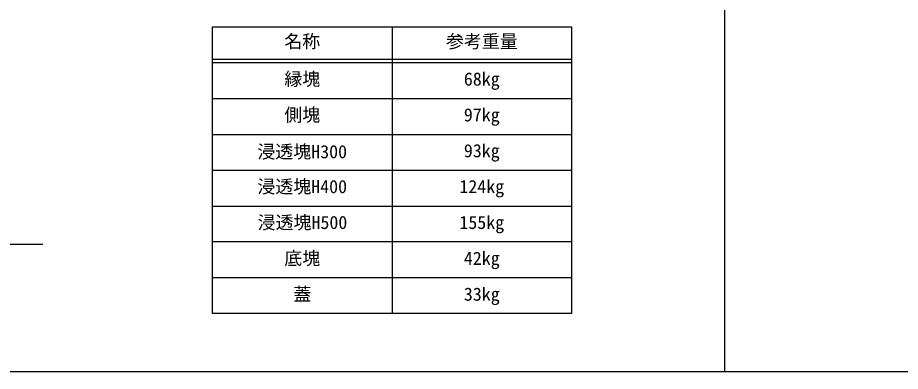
# Model space of a CAD drawing. Units: millimetres, scale not verified. Extents: x 12 to 21012, y 0 to 14850.
# Drawn here: x 12094 to 14552, y 9523 to 10509 of the extents above; entities that cross this region are included whole.
import ezdxf
from ezdxf.enums import TextEntityAlignment as Align

# ---------------------------------------------------------------- set-up
doc = ezdxf.new("R2010")
doc.units = ezdxf.units.MM
doc.header["$LTSCALE"] = 25
doc.layers.add('HYO', color=3, linetype='Continuous', lineweight=25)
doc.layers.add('TXT', color=7, linetype='Continuous', lineweight=25)
doc.styles.add('ＭＳ ゴシック', font='')
doc.styles.get('ＭＳ ゴシック').set_extended_font_data('MS Gothic')

msp = doc.modelspace()

# ---------------------------------------------------------------- linework, layer by layer
at = {"layer": 'HYO'}
for p, q in [((12636.38, 10483.65), (13636.38, 10483.65)), ((12636.38, 9683.65), (12636.38, 10483.65)), ((13136.38, 10483.65), (13136.38, 9683.65)), ((13636.38, 10483.65), (13636.38, 9683.65)), ((12636.38, 10393.65), (13636.38, 10393.65)), ((12636.38, 10383.65), (13636.38, 10383.65)), ((12636.38, 10283.65), (13636.38, 10283.65)), ((12636.38, 10183.65), (13636.38, 10183.65)), ((12636.38, 10083.65), (13636.38, 10083.65)), ((12636.38, 9983.65), (13636.38, 9983.65)), ((13636.38, 9883.65), (12636.38, 9883.65)), ((13636.38, 9783.65), (12636.38, 9783.65)), ((13636.38, 9683.65), (12636.38, 9683.65))]:
    msp.add_line(p, q, dxfattribs=at)
at = {"layer": 'TXT'}
for p, q in [((14062.5, 12972.57), (14062.5, 9522.57)), ((11632.14, 9877.48), (12163.74, 9877.48)), ((9362.5, 9522.57), (18762.5, 9522.57))]:
    msp.add_line(p, q, dxfattribs=at)

# ---------------------------------------------------------------- texts
at = {"layer": 'TXT', "style": 'ＭＳ ゴシック'}
for s, p in [('名称', (12836.38, 10413.65)), ('参考重量', (13286.38, 10413.65)), ('縁塊', (12836.38, 10308.65)), ('68㎏', (13336.38, 10308.65)), ('側塊', (12836.38, 10208.65)), ('97㎏', (13336.38, 10208.65)), ('浸透塊H300', (12761.38, 10106.01)), ('93㎏', (13336.38, 10108.65)), ('浸透塊H400', (12761.38, 10008.65)), ('124㎏', (13323.88, 10008.65)), ('浸透塊H500', (12762.09, 9908.65)), ('155㎏', (13323.88, 9908.65)), ('底塊', (12836.38, 9808.65)), ('42㎏', (13336.38, 9808.65)), ('蓋', (12861.38, 9708.65)), ('33㎏', (13336.38, 9708.65))]:
    msp.add_text(s, height=36.66, dxfattribs=at).set_placement(p, align=Align.BOTTOM_LEFT)

doc.saveas('drawing.dxf')
